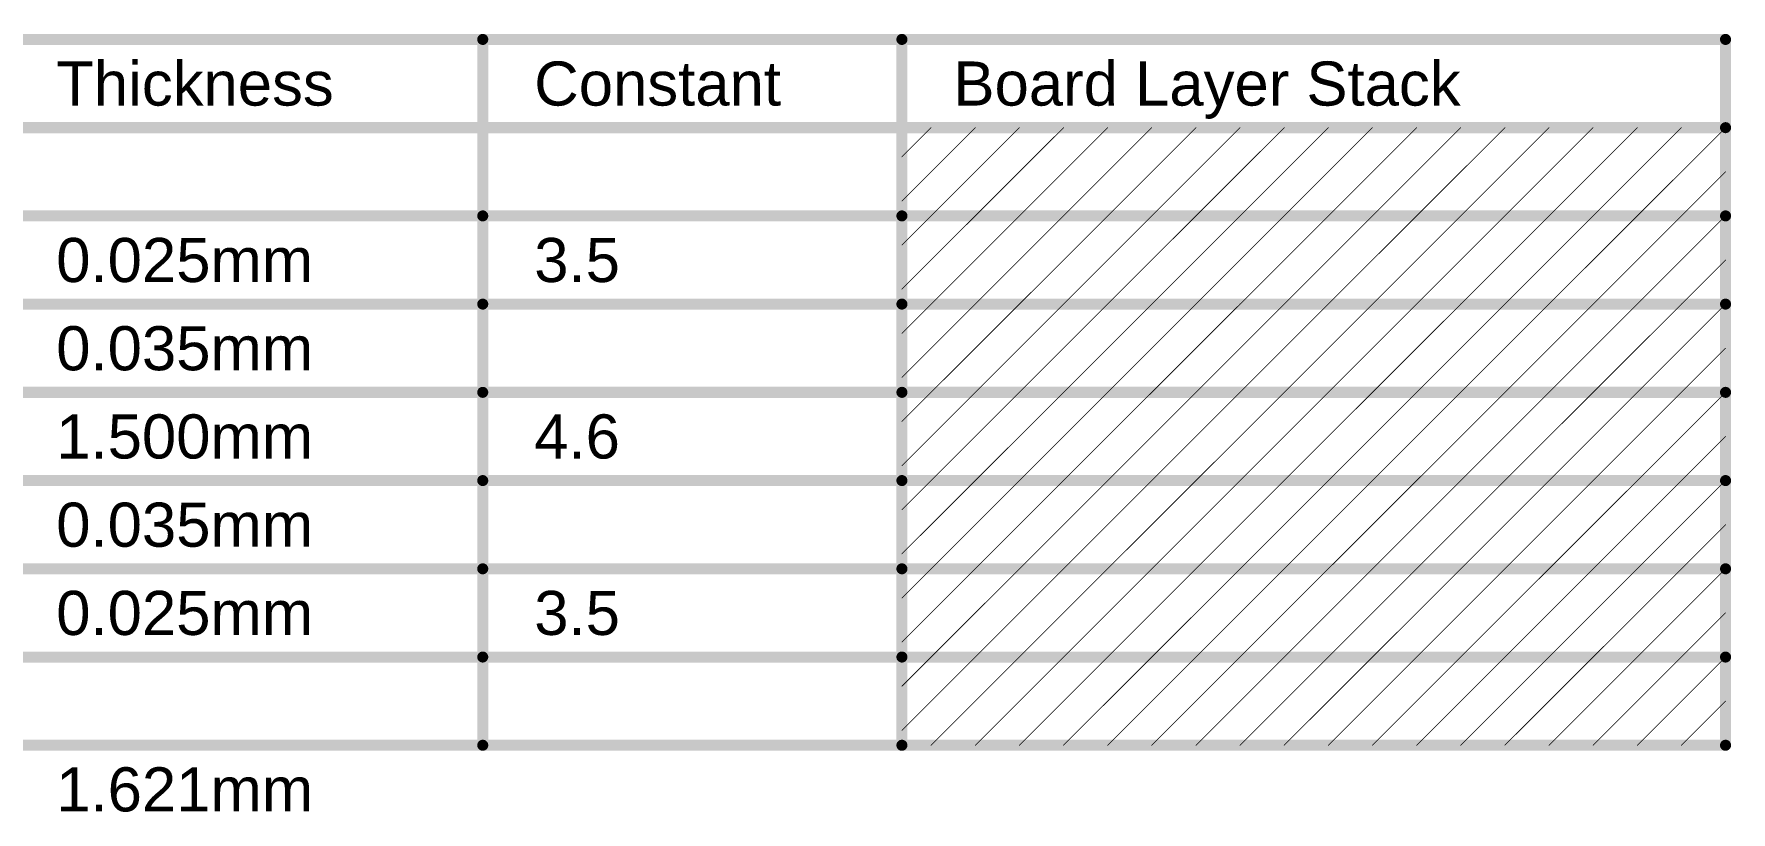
# Model space of a CAD drawing. Header units: inches. Extents: x -40 to 219, y 2 to 133.
# Drawn here: x 160.3 to 218.9, y 50.4 to 77.3 of the extents above; entities that cross this region are included whole.
import ezdxf

# ---------------------------------------------------------------- set-up
doc = ezdxf.new("R2010")
doc.units = ezdxf.units.IN
doc.layers.add('Fabrication', color=76, linetype='Continuous')
doc.styles.add('Arial', font='', dxfattribs={"height": 0.2})
doc.styles.get('Arial').set_extended_font_data('Arial')

msp = doc.modelspace()

# ---------------------------------------------------------------- linework, layer by layer
at = {"layer": 'Fabrication'}
for points in [[(103.418, 77.064, 0.381, 0.381, 0), (218.704, 77.064, 0.381, 0.381, 0)], [(175.789, 52.68, 0.381, 0.381, 0), (175.789, 77.064, 0.381, 0.381, 0)], [(190.264, 52.68, 0.381, 0.381, 0), (190.264, 77.064, 0.381, 0.381, 0)], [(218.704, 52.68, 0.381, 0.381, 0), (218.704, 77.064, 0.381, 0.381, 0)], [(103.418, 74.016, 0.381, 0.381, 0), (218.704, 74.016, 0.381, 0.381, 0)], [(190.264, 71.484, 0.0254, 0.0254, 0), (192.796, 74.016, 0.0254, 0.0254, 0)], [(190.264, 73.008, 0.0254, 0.0254, 0), (191.272, 74.016, 0.0254, 0.0254, 0)], [(191.272, 70.968, 0.0254, 0.0254, 0), (194.32, 74.016, 0.0254, 0.0254, 0)], [(192.796, 70.968, 0.0254, 0.0254, 0), (195.844, 74.016, 0.0254, 0.0254, 0)], [(194.32, 70.968, 0.0254, 0.0254, 0), (197.368, 74.016, 0.0254, 0.0254, 0)], [(195.844, 70.968, 0.0254, 0.0254, 0), (198.892, 74.016, 0.0254, 0.0254, 0)], [(197.368, 70.968, 0.0254, 0.0254, 0), (200.416, 74.016, 0.0254, 0.0254, 0)], [(198.892, 70.968, 0.0254, 0.0254, 0), (201.94, 74.016, 0.0254, 0.0254, 0)], [(200.416, 70.968, 0.0254, 0.0254, 0), (203.464, 74.016, 0.0254, 0.0254, 0)], [(201.94, 70.968, 0.0254, 0.0254, 0), (204.988, 74.016, 0.0254, 0.0254, 0)], [(203.464, 70.968, 0.0254, 0.0254, 0), (206.512, 74.016, 0.0254, 0.0254, 0)], [(204.988, 70.968, 0.0254, 0.0254, 0), (208.036, 74.016, 0.0254, 0.0254, 0)], [(206.512, 70.968, 0.0254, 0.0254, 0), (209.56, 74.016, 0.0254, 0.0254, 0)], [(208.036, 70.968, 0.0254, 0.0254, 0), (211.084, 74.016, 0.0254, 0.0254, 0)], [(209.56, 70.968, 0.0254, 0.0254, 0), (212.608, 74.016, 0.0254, 0.0254, 0)], [(211.084, 70.968, 0.0254, 0.0254, 0), (214.132, 74.016, 0.0254, 0.0254, 0)], [(212.608, 70.968, 0.0254, 0.0254, 0), (215.656, 74.016, 0.0254, 0.0254, 0)], [(214.132, 70.968, 0.0254, 0.0254, 0), (217.18, 74.016, 0.0254, 0.0254, 0)], [(215.656, 70.968, 0.0254, 0.0254, 0), (218.704, 74.016, 0.0254, 0.0254, 0)], [(217.18, 70.968, 0.0254, 0.0254, 0), (218.704, 72.492, 0.0254, 0.0254, 0)], [(159.283, 70.968, 0.381, 0.381, 0), (175.789, 70.968, 0.381, 0.381, 0)], [(175.789, 70.968, 0.381, 0.381, 0), (190.264, 70.968, 0.381, 0.381, 0)], [(190.264, 70.968, 0.381, 0.381, 0), (218.704, 70.968, 0.381, 0.381, 0)], [(190.264, 68.436, 0.0254, 0.0254, 0), (192.796, 70.968, 0.0254, 0.0254, 0)], [(190.264, 69.96, 0.0254, 0.0254, 0), (191.272, 70.968, 0.0254, 0.0254, 0)], [(191.272, 67.92, 0.0254, 0.0254, 0), (194.32, 70.968, 0.0254, 0.0254, 0)], [(192.796, 67.92, 0.0254, 0.0254, 0), (195.844, 70.968, 0.0254, 0.0254, 0)], [(194.32, 67.92, 0.0254, 0.0254, 0), (197.368, 70.968, 0.0254, 0.0254, 0)], [(195.844, 67.92, 0.0254, 0.0254, 0), (198.892, 70.968, 0.0254, 0.0254, 0)], [(197.368, 67.92, 0.0254, 0.0254, 0), (200.416, 70.968, 0.0254, 0.0254, 0)], [(198.892, 67.92, 0.0254, 0.0254, 0), (201.94, 70.968, 0.0254, 0.0254, 0)], [(200.416, 67.92, 0.0254, 0.0254, 0), (203.464, 70.968, 0.0254, 0.0254, 0)], [(201.94, 67.92, 0.0254, 0.0254, 0), (204.988, 70.968, 0.0254, 0.0254, 0)], [(203.464, 67.92, 0.0254, 0.0254, 0), (206.512, 70.968, 0.0254, 0.0254, 0)], [(204.988, 67.92, 0.0254, 0.0254, 0), (208.036, 70.968, 0.0254, 0.0254, 0)], [(206.512, 67.92, 0.0254, 0.0254, 0), (209.56, 70.968, 0.0254, 0.0254, 0)], [(208.036, 67.92, 0.0254, 0.0254, 0), (211.084, 70.968, 0.0254, 0.0254, 0)], [(209.56, 67.92, 0.0254, 0.0254, 0), (212.608, 70.968, 0.0254, 0.0254, 0)], [(211.084, 67.92, 0.0254, 0.0254, 0), (214.132, 70.968, 0.0254, 0.0254, 0)], [(212.608, 67.92, 0.0254, 0.0254, 0), (215.656, 70.968, 0.0254, 0.0254, 0)], [(214.132, 67.92, 0.0254, 0.0254, 0), (217.18, 70.968, 0.0254, 0.0254, 0)], [(215.656, 67.92, 0.0254, 0.0254, 0), (218.704, 70.968, 0.0254, 0.0254, 0)], [(217.18, 67.92, 0.0254, 0.0254, 0), (218.704, 69.444, 0.0254, 0.0254, 0)], [(159.283, 67.92, 0.381, 0.381, 0), (175.789, 67.92, 0.381, 0.381, 0)], [(175.789, 67.92, 0.381, 0.381, 0), (190.264, 67.92, 0.381, 0.381, 0)], [(190.264, 67.92, 0.381, 0.381, 0), (218.704, 67.92, 0.381, 0.381, 0)], [(190.264, 65.388, 0.0254, 0.0254, 0), (192.796, 67.92, 0.0254, 0.0254, 0)], [(190.264, 66.912, 0.0254, 0.0254, 0), (191.272, 67.92, 0.0254, 0.0254, 0)], [(191.272, 64.872, 0.0254, 0.0254, 0), (194.32, 67.92, 0.0254, 0.0254, 0)], [(192.796, 64.872, 0.0254, 0.0254, 0), (195.844, 67.92, 0.0254, 0.0254, 0)], [(194.32, 64.872, 0.0254, 0.0254, 0), (197.368, 67.92, 0.0254, 0.0254, 0)], [(195.844, 64.872, 0.0254, 0.0254, 0), (198.892, 67.92, 0.0254, 0.0254, 0)], [(197.368, 64.872, 0.0254, 0.0254, 0), (200.416, 67.92, 0.0254, 0.0254, 0)], [(198.892, 64.872, 0.0254, 0.0254, 0), (201.94, 67.92, 0.0254, 0.0254, 0)], [(200.416, 64.872, 0.0254, 0.0254, 0), (203.464, 67.92, 0.0254, 0.0254, 0)], [(201.94, 64.872, 0.0254, 0.0254, 0), (204.988, 67.92, 0.0254, 0.0254, 0)], [(203.464, 64.872, 0.0254, 0.0254, 0), (206.512, 67.92, 0.0254, 0.0254, 0)], [(204.988, 64.872, 0.0254, 0.0254, 0), (208.036, 67.92, 0.0254, 0.0254, 0)], [(206.512, 64.872, 0.0254, 0.0254, 0), (209.56, 67.92, 0.0254, 0.0254, 0)], [(208.036, 64.872, 0.0254, 0.0254, 0), (211.084, 67.92, 0.0254, 0.0254, 0)], [(209.56, 64.872, 0.0254, 0.0254, 0), (212.608, 67.92, 0.0254, 0.0254, 0)], [(211.084, 64.872, 0.0254, 0.0254, 0), (214.132, 67.92, 0.0254, 0.0254, 0)], [(212.608, 64.872, 0.0254, 0.0254, 0), (215.656, 67.92, 0.0254, 0.0254, 0)], [(214.132, 64.872, 0.0254, 0.0254, 0), (217.18, 67.92, 0.0254, 0.0254, 0)], [(215.656, 64.872, 0.0254, 0.0254, 0), (218.704, 67.92, 0.0254, 0.0254, 0)], [(217.18, 64.872, 0.0254, 0.0254, 0), (218.704, 66.396, 0.0254, 0.0254, 0)], [(159.283, 64.872, 0.381, 0.381, 0), (175.789, 64.872, 0.381, 0.381, 0)], [(175.789, 64.872, 0.381, 0.381, 0), (190.264, 64.872, 0.381, 0.381, 0)], [(190.264, 64.872, 0.381, 0.381, 0), (218.704, 64.872, 0.381, 0.381, 0)], [(190.264, 62.34, 0.0254, 0.0254, 0), (192.796, 64.872, 0.0254, 0.0254, 0)], [(190.264, 63.864, 0.0254, 0.0254, 0), (191.272, 64.872, 0.0254, 0.0254, 0)], [(191.272, 61.824, 0.0254, 0.0254, 0), (194.32, 64.872, 0.0254, 0.0254, 0)], [(192.796, 61.824, 0.0254, 0.0254, 0), (195.844, 64.872, 0.0254, 0.0254, 0)], [(194.32, 61.824, 0.0254, 0.0254, 0), (197.368, 64.872, 0.0254, 0.0254, 0)], [(195.844, 61.824, 0.0254, 0.0254, 0), (198.892, 64.872, 0.0254, 0.0254, 0)], [(197.368, 61.824, 0.0254, 0.0254, 0), (200.416, 64.872, 0.0254, 0.0254, 0)], [(198.892, 61.824, 0.0254, 0.0254, 0), (201.94, 64.872, 0.0254, 0.0254, 0)], [(200.416, 61.824, 0.0254, 0.0254, 0), (203.464, 64.872, 0.0254, 0.0254, 0)], [(201.94, 61.824, 0.0254, 0.0254, 0), (204.988, 64.872, 0.0254, 0.0254, 0)], [(203.464, 61.824, 0.0254, 0.0254, 0), (206.512, 64.872, 0.0254, 0.0254, 0)], [(204.988, 61.824, 0.0254, 0.0254, 0), (208.036, 64.872, 0.0254, 0.0254, 0)], [(206.512, 61.824, 0.0254, 0.0254, 0), (209.56, 64.872, 0.0254, 0.0254, 0)], [(208.036, 61.824, 0.0254, 0.0254, 0), (211.084, 64.872, 0.0254, 0.0254, 0)], [(209.56, 61.824, 0.0254, 0.0254, 0), (212.608, 64.872, 0.0254, 0.0254, 0)], [(211.084, 61.824, 0.0254, 0.0254, 0), (214.132, 64.872, 0.0254, 0.0254, 0)], [(212.608, 61.824, 0.0254, 0.0254, 0), (215.656, 64.872, 0.0254, 0.0254, 0)], [(214.132, 61.824, 0.0254, 0.0254, 0), (217.18, 64.872, 0.0254, 0.0254, 0)], [(215.656, 61.824, 0.0254, 0.0254, 0), (218.704, 64.872, 0.0254, 0.0254, 0)], [(217.18, 61.824, 0.0254, 0.0254, 0), (218.704, 63.348, 0.0254, 0.0254, 0)], [(159.283, 61.824, 0.381, 0.381, 0), (175.789, 61.824, 0.381, 0.381, 0)], [(175.789, 61.824, 0.381, 0.381, 0), (190.264, 61.824, 0.381, 0.381, 0)], [(190.264, 61.824, 0.381, 0.381, 0), (218.704, 61.824, 0.381, 0.381, 0)], [(190.264, 59.292, 0.0254, 0.0254, 0), (192.796, 61.824, 0.0254, 0.0254, 0)], [(190.264, 60.816, 0.0254, 0.0254, 0), (191.272, 61.824, 0.0254, 0.0254, 0)], [(191.272, 58.776, 0.0254, 0.0254, 0), (194.32, 61.824, 0.0254, 0.0254, 0)], [(192.796, 58.776, 0.0254, 0.0254, 0), (195.844, 61.824, 0.0254, 0.0254, 0)], [(194.32, 58.776, 0.0254, 0.0254, 0), (197.368, 61.824, 0.0254, 0.0254, 0)], [(195.844, 58.776, 0.0254, 0.0254, 0), (198.892, 61.824, 0.0254, 0.0254, 0)], [(197.368, 58.776, 0.0254, 0.0254, 0), (200.416, 61.824, 0.0254, 0.0254, 0)], [(198.892, 58.776, 0.0254, 0.0254, 0), (201.94, 61.824, 0.0254, 0.0254, 0)], [(200.416, 58.776, 0.0254, 0.0254, 0), (203.464, 61.824, 0.0254, 0.0254, 0)], [(201.94, 58.776, 0.0254, 0.0254, 0), (204.988, 61.824, 0.0254, 0.0254, 0)], [(203.464, 58.776, 0.0254, 0.0254, 0), (206.512, 61.824, 0.0254, 0.0254, 0)], [(204.988, 58.776, 0.0254, 0.0254, 0), (208.036, 61.824, 0.0254, 0.0254, 0)], [(206.512, 58.776, 0.0254, 0.0254, 0), (209.56, 61.824, 0.0254, 0.0254, 0)], [(208.036, 58.776, 0.0254, 0.0254, 0), (211.084, 61.824, 0.0254, 0.0254, 0)], [(209.56, 58.776, 0.0254, 0.0254, 0), (212.608, 61.824, 0.0254, 0.0254, 0)], [(211.084, 58.776, 0.0254, 0.0254, 0), (214.132, 61.824, 0.0254, 0.0254, 0)], [(212.608, 58.776, 0.0254, 0.0254, 0), (215.656, 61.824, 0.0254, 0.0254, 0)], [(214.132, 58.776, 0.0254, 0.0254, 0), (217.18, 61.824, 0.0254, 0.0254, 0)], [(215.656, 58.776, 0.0254, 0.0254, 0), (218.704, 61.824, 0.0254, 0.0254, 0)], [(217.18, 58.776, 0.0254, 0.0254, 0), (218.704, 60.3, 0.0254, 0.0254, 0)], [(159.283, 58.776, 0.381, 0.381, 0), (175.789, 58.776, 0.381, 0.381, 0)], [(175.789, 58.776, 0.381, 0.381, 0), (190.264, 58.776, 0.381, 0.381, 0)], [(190.264, 58.776, 0.381, 0.381, 0), (218.704, 58.776, 0.381, 0.381, 0)], [(190.264, 56.244, 0.0254, 0.0254, 0), (192.796, 58.776, 0.0254, 0.0254, 0)], [(190.264, 57.768, 0.0254, 0.0254, 0), (191.272, 58.776, 0.0254, 0.0254, 0)], [(191.272, 55.728, 0.0254, 0.0254, 0), (194.32, 58.776, 0.0254, 0.0254, 0)], [(192.796, 55.728, 0.0254, 0.0254, 0), (195.844, 58.776, 0.0254, 0.0254, 0)], [(194.32, 55.728, 0.0254, 0.0254, 0), (197.368, 58.776, 0.0254, 0.0254, 0)], [(195.844, 55.728, 0.0254, 0.0254, 0), (198.892, 58.776, 0.0254, 0.0254, 0)], [(197.368, 55.728, 0.0254, 0.0254, 0), (200.416, 58.776, 0.0254, 0.0254, 0)], [(198.892, 55.728, 0.0254, 0.0254, 0), (201.94, 58.776, 0.0254, 0.0254, 0)], [(200.416, 55.728, 0.0254, 0.0254, 0), (203.464, 58.776, 0.0254, 0.0254, 0)], [(201.94, 55.728, 0.0254, 0.0254, 0), (204.988, 58.776, 0.0254, 0.0254, 0)], [(203.464, 55.728, 0.0254, 0.0254, 0), (206.512, 58.776, 0.0254, 0.0254, 0)], [(204.988, 55.728, 0.0254, 0.0254, 0), (208.036, 58.776, 0.0254, 0.0254, 0)], [(206.512, 55.728, 0.0254, 0.0254, 0), (209.56, 58.776, 0.0254, 0.0254, 0)], [(208.036, 55.728, 0.0254, 0.0254, 0), (211.084, 58.776, 0.0254, 0.0254, 0)], [(209.56, 55.728, 0.0254, 0.0254, 0), (212.608, 58.776, 0.0254, 0.0254, 0)], [(211.084, 55.728, 0.0254, 0.0254, 0), (214.132, 58.776, 0.0254, 0.0254, 0)], [(212.608, 55.728, 0.0254, 0.0254, 0), (215.656, 58.776, 0.0254, 0.0254, 0)], [(214.132, 55.728, 0.0254, 0.0254, 0), (217.18, 58.776, 0.0254, 0.0254, 0)], [(215.656, 55.728, 0.0254, 0.0254, 0), (218.704, 58.776, 0.0254, 0.0254, 0)], [(217.18, 55.728, 0.0254, 0.0254, 0), (218.704, 57.252, 0.0254, 0.0254, 0)], [(159.283, 55.728, 0.381, 0.381, 0), (175.789, 55.728, 0.381, 0.381, 0)], [(175.789, 55.728, 0.381, 0.381, 0), (190.264, 55.728, 0.381, 0.381, 0)], [(190.264, 55.728, 0.381, 0.381, 0), (218.704, 55.728, 0.381, 0.381, 0)], [(190.264, 53.196, 0.0254, 0.0254, 0), (192.796, 55.728, 0.0254, 0.0254, 0)], [(190.264, 54.72, 0.0254, 0.0254, 0), (191.272, 55.728, 0.0254, 0.0254, 0)], [(191.272, 52.68, 0.0254, 0.0254, 0), (194.32, 55.728, 0.0254, 0.0254, 0)], [(192.796, 52.68, 0.0254, 0.0254, 0), (195.844, 55.728, 0.0254, 0.0254, 0)], [(194.32, 52.68, 0.0254, 0.0254, 0), (197.368, 55.728, 0.0254, 0.0254, 0)], [(195.844, 52.68, 0.0254, 0.0254, 0), (198.892, 55.728, 0.0254, 0.0254, 0)], [(197.368, 52.68, 0.0254, 0.0254, 0), (200.416, 55.728, 0.0254, 0.0254, 0)], [(198.892, 52.68, 0.0254, 0.0254, 0), (201.94, 55.728, 0.0254, 0.0254, 0)], [(200.416, 52.68, 0.0254, 0.0254, 0), (203.464, 55.728, 0.0254, 0.0254, 0)], [(201.94, 52.68, 0.0254, 0.0254, 0), (204.988, 55.728, 0.0254, 0.0254, 0)], [(203.464, 52.68, 0.0254, 0.0254, 0), (206.512, 55.728, 0.0254, 0.0254, 0)], [(204.988, 52.68, 0.0254, 0.0254, 0), (208.036, 55.728, 0.0254, 0.0254, 0)], [(206.512, 52.68, 0.0254, 0.0254, 0), (209.56, 55.728, 0.0254, 0.0254, 0)], [(208.036, 52.68, 0.0254, 0.0254, 0), (211.084, 55.728, 0.0254, 0.0254, 0)], [(209.56, 52.68, 0.0254, 0.0254, 0), (212.608, 55.728, 0.0254, 0.0254, 0)], [(211.084, 52.68, 0.0254, 0.0254, 0), (214.132, 55.728, 0.0254, 0.0254, 0)], [(212.608, 52.68, 0.0254, 0.0254, 0), (215.656, 55.728, 0.0254, 0.0254, 0)], [(214.132, 52.68, 0.0254, 0.0254, 0), (217.18, 55.728, 0.0254, 0.0254, 0)], [(215.656, 52.68, 0.0254, 0.0254, 0), (218.704, 55.728, 0.0254, 0.0254, 0)], [(217.18, 52.68, 0.0254, 0.0254, 0), (218.704, 54.204, 0.0254, 0.0254, 0)], [(159.283, 52.68, 0.381, 0.381, 0), (175.789, 52.68, 0.381, 0.381, 0)], [(175.789, 52.68, 0.381, 0.381, 0), (190.264, 52.68, 0.381, 0.381, 0)], [(190.264, 52.68, 0.381, 0.381, 0), (218.704, 52.68, 0.381, 0.381, 0)]]:
    msp.add_lwpolyline(points, format="xyseb", dxfattribs=at)
for points in [[(175.694, 77.064, 0.191, 0.191, 1), (175.884, 77.064, 0.191, 0.191, 1)], [(190.168, 77.064, 0.191, 0.191, 1), (190.359, 77.064, 0.191, 0.191, 1)], [(218.608, 77.064, 0.191, 0.191, 1), (218.799, 77.064, 0.191, 0.191, 1)], [(218.608, 77.064, 0.191, 0.191, 1), (218.799, 77.064, 0.191, 0.191, 1)], [(191.265, 74.016, 0.0127, 0.0127, 1), (191.278, 74.016, 0.0127, 0.0127, 1)], [(192.789, 74.016, 0.0127, 0.0127, 1), (192.802, 74.016, 0.0127, 0.0127, 1)], [(194.313, 74.016, 0.0127, 0.0127, 1), (194.326, 74.016, 0.0127, 0.0127, 1)], [(195.837, 74.016, 0.0127, 0.0127, 1), (195.85, 74.016, 0.0127, 0.0127, 1)], [(197.361, 74.016, 0.0127, 0.0127, 1), (197.374, 74.016, 0.0127, 0.0127, 1)], [(198.885, 74.016, 0.0127, 0.0127, 1), (198.898, 74.016, 0.0127, 0.0127, 1)], [(200.409, 74.016, 0.0127, 0.0127, 1), (200.422, 74.016, 0.0127, 0.0127, 1)], [(201.933, 74.016, 0.0127, 0.0127, 1), (201.946, 74.016, 0.0127, 0.0127, 1)], [(203.457, 74.016, 0.0127, 0.0127, 1), (203.47, 74.016, 0.0127, 0.0127, 1)], [(204.981, 74.016, 0.0127, 0.0127, 1), (204.994, 74.016, 0.0127, 0.0127, 1)], [(206.505, 74.016, 0.0127, 0.0127, 1), (206.518, 74.016, 0.0127, 0.0127, 1)], [(208.029, 74.016, 0.0127, 0.0127, 1), (208.042, 74.016, 0.0127, 0.0127, 1)], [(209.553, 74.016, 0.0127, 0.0127, 1), (209.566, 74.016, 0.0127, 0.0127, 1)], [(211.077, 74.016, 0.0127, 0.0127, 1), (211.09, 74.016, 0.0127, 0.0127, 1)], [(212.601, 74.016, 0.0127, 0.0127, 1), (212.614, 74.016, 0.0127, 0.0127, 1)], [(214.125, 74.016, 0.0127, 0.0127, 1), (214.138, 74.016, 0.0127, 0.0127, 1)], [(215.649, 74.016, 0.0127, 0.0127, 1), (215.662, 74.016, 0.0127, 0.0127, 1)], [(217.173, 74.016, 0.0127, 0.0127, 1), (217.186, 74.016, 0.0127, 0.0127, 1)], [(218.608, 74.016, 0.191, 0.191, 1), (218.799, 74.016, 0.191, 0.191, 1)], [(218.697, 74.016, 0.0127, 0.0127, 1), (218.71, 74.016, 0.0127, 0.0127, 1)], [(190.257, 73.008, 0.0127, 0.0127, 1), (190.27, 73.008, 0.0127, 0.0127, 1)], [(218.697, 72.492, 0.0127, 0.0127, 1), (218.71, 72.492, 0.0127, 0.0127, 1)], [(190.257, 71.484, 0.0127, 0.0127, 1), (190.27, 71.484, 0.0127, 0.0127, 1)], [(175.694, 70.968, 0.191, 0.191, 1), (175.884, 70.968, 0.191, 0.191, 1)], [(175.694, 70.968, 0.191, 0.191, 1), (175.884, 70.968, 0.191, 0.191, 1)], [(190.168, 70.968, 0.191, 0.191, 1), (190.359, 70.968, 0.191, 0.191, 1)], [(190.168, 70.968, 0.191, 0.191, 1), (190.359, 70.968, 0.191, 0.191, 1)], [(191.265, 70.968, 0.0127, 0.0127, 1), (191.278, 70.968, 0.0127, 0.0127, 1)], [(191.265, 70.968, 0.0127, 0.0127, 1), (191.278, 70.968, 0.0127, 0.0127, 1)], [(192.789, 70.968, 0.0127, 0.0127, 1), (192.802, 70.968, 0.0127, 0.0127, 1)], [(192.789, 70.968, 0.0127, 0.0127, 1), (192.802, 70.968, 0.0127, 0.0127, 1)], [(194.313, 70.968, 0.0127, 0.0127, 1), (194.326, 70.968, 0.0127, 0.0127, 1)], [(194.313, 70.968, 0.0127, 0.0127, 1), (194.326, 70.968, 0.0127, 0.0127, 1)], [(195.837, 70.968, 0.0127, 0.0127, 1), (195.85, 70.968, 0.0127, 0.0127, 1)], [(195.837, 70.968, 0.0127, 0.0127, 1), (195.85, 70.968, 0.0127, 0.0127, 1)], [(197.361, 70.968, 0.0127, 0.0127, 1), (197.374, 70.968, 0.0127, 0.0127, 1)], [(197.361, 70.968, 0.0127, 0.0127, 1), (197.374, 70.968, 0.0127, 0.0127, 1)], [(198.885, 70.968, 0.0127, 0.0127, 1), (198.898, 70.968, 0.0127, 0.0127, 1)], [(198.885, 70.968, 0.0127, 0.0127, 1), (198.898, 70.968, 0.0127, 0.0127, 1)], [(200.409, 70.968, 0.0127, 0.0127, 1), (200.422, 70.968, 0.0127, 0.0127, 1)], [(200.409, 70.968, 0.0127, 0.0127, 1), (200.422, 70.968, 0.0127, 0.0127, 1)], [(201.933, 70.968, 0.0127, 0.0127, 1), (201.946, 70.968, 0.0127, 0.0127, 1)], [(201.933, 70.968, 0.0127, 0.0127, 1), (201.946, 70.968, 0.0127, 0.0127, 1)], [(203.457, 70.968, 0.0127, 0.0127, 1), (203.47, 70.968, 0.0127, 0.0127, 1)], [(203.457, 70.968, 0.0127, 0.0127, 1), (203.47, 70.968, 0.0127, 0.0127, 1)], [(204.981, 70.968, 0.0127, 0.0127, 1), (204.994, 70.968, 0.0127, 0.0127, 1)], [(204.981, 70.968, 0.0127, 0.0127, 1), (204.994, 70.968, 0.0127, 0.0127, 1)], [(206.505, 70.968, 0.0127, 0.0127, 1), (206.518, 70.968, 0.0127, 0.0127, 1)], [(206.505, 70.968, 0.0127, 0.0127, 1), (206.518, 70.968, 0.0127, 0.0127, 1)], [(208.029, 70.968, 0.0127, 0.0127, 1), (208.042, 70.968, 0.0127, 0.0127, 1)], [(208.029, 70.968, 0.0127, 0.0127, 1), (208.042, 70.968, 0.0127, 0.0127, 1)], [(209.553, 70.968, 0.0127, 0.0127, 1), (209.566, 70.968, 0.0127, 0.0127, 1)], [(209.553, 70.968, 0.0127, 0.0127, 1), (209.566, 70.968, 0.0127, 0.0127, 1)], [(211.077, 70.968, 0.0127, 0.0127, 1), (211.09, 70.968, 0.0127, 0.0127, 1)], [(211.077, 70.968, 0.0127, 0.0127, 1), (211.09, 70.968, 0.0127, 0.0127, 1)], [(212.601, 70.968, 0.0127, 0.0127, 1), (212.614, 70.968, 0.0127, 0.0127, 1)], [(212.601, 70.968, 0.0127, 0.0127, 1), (212.614, 70.968, 0.0127, 0.0127, 1)], [(214.125, 70.968, 0.0127, 0.0127, 1), (214.138, 70.968, 0.0127, 0.0127, 1)], [(214.125, 70.968, 0.0127, 0.0127, 1), (214.138, 70.968, 0.0127, 0.0127, 1)], [(215.649, 70.968, 0.0127, 0.0127, 1), (215.662, 70.968, 0.0127, 0.0127, 1)], [(215.649, 70.968, 0.0127, 0.0127, 1), (215.662, 70.968, 0.0127, 0.0127, 1)], [(217.173, 70.968, 0.0127, 0.0127, 1), (217.186, 70.968, 0.0127, 0.0127, 1)], [(217.173, 70.968, 0.0127, 0.0127, 1), (217.186, 70.968, 0.0127, 0.0127, 1)], [(218.608, 70.968, 0.191, 0.191, 1), (218.799, 70.968, 0.191, 0.191, 1)], [(218.697, 70.968, 0.0127, 0.0127, 1), (218.71, 70.968, 0.0127, 0.0127, 1)], [(190.257, 69.96, 0.0127, 0.0127, 1), (190.27, 69.96, 0.0127, 0.0127, 1)], [(218.697, 69.444, 0.0127, 0.0127, 1), (218.71, 69.444, 0.0127, 0.0127, 1)], [(175.694, 67.92, 0.191, 0.191, 1), (175.884, 67.92, 0.191, 0.191, 1)], [(175.694, 67.92, 0.191, 0.191, 1), (175.884, 67.92, 0.191, 0.191, 1)], [(190.168, 67.92, 0.191, 0.191, 1), (190.359, 67.92, 0.191, 0.191, 1)], [(190.168, 67.92, 0.191, 0.191, 1), (190.359, 67.92, 0.191, 0.191, 1)], [(190.257, 68.436, 0.0127, 0.0127, 1), (190.27, 68.436, 0.0127, 0.0127, 1)], [(218.608, 67.92, 0.191, 0.191, 1), (218.799, 67.92, 0.191, 0.191, 1)], [(191.265, 67.92, 0.0127, 0.0127, 1), (191.278, 67.92, 0.0127, 0.0127, 1)], [(191.265, 67.92, 0.0127, 0.0127, 1), (191.278, 67.92, 0.0127, 0.0127, 1)], [(192.789, 67.92, 0.0127, 0.0127, 1), (192.802, 67.92, 0.0127, 0.0127, 1)], [(192.789, 67.92, 0.0127, 0.0127, 1), (192.802, 67.92, 0.0127, 0.0127, 1)], [(194.313, 67.92, 0.0127, 0.0127, 1), (194.326, 67.92, 0.0127, 0.0127, 1)], [(194.313, 67.92, 0.0127, 0.0127, 1), (194.326, 67.92, 0.0127, 0.0127, 1)], [(195.837, 67.92, 0.0127, 0.0127, 1), (195.85, 67.92, 0.0127, 0.0127, 1)], [(195.837, 67.92, 0.0127, 0.0127, 1), (195.85, 67.92, 0.0127, 0.0127, 1)], [(197.361, 67.92, 0.0127, 0.0127, 1), (197.374, 67.92, 0.0127, 0.0127, 1)], [(197.361, 67.92, 0.0127, 0.0127, 1), (197.374, 67.92, 0.0127, 0.0127, 1)], [(198.885, 67.92, 0.0127, 0.0127, 1), (198.898, 67.92, 0.0127, 0.0127, 1)], [(198.885, 67.92, 0.0127, 0.0127, 1), (198.898, 67.92, 0.0127, 0.0127, 1)], [(200.409, 67.92, 0.0127, 0.0127, 1), (200.422, 67.92, 0.0127, 0.0127, 1)], [(200.409, 67.92, 0.0127, 0.0127, 1), (200.422, 67.92, 0.0127, 0.0127, 1)], [(201.933, 67.92, 0.0127, 0.0127, 1), (201.946, 67.92, 0.0127, 0.0127, 1)], [(201.933, 67.92, 0.0127, 0.0127, 1), (201.946, 67.92, 0.0127, 0.0127, 1)], [(203.457, 67.92, 0.0127, 0.0127, 1), (203.47, 67.92, 0.0127, 0.0127, 1)], [(203.457, 67.92, 0.0127, 0.0127, 1), (203.47, 67.92, 0.0127, 0.0127, 1)], [(204.981, 67.92, 0.0127, 0.0127, 1), (204.994, 67.92, 0.0127, 0.0127, 1)], [(204.981, 67.92, 0.0127, 0.0127, 1), (204.994, 67.92, 0.0127, 0.0127, 1)], [(206.505, 67.92, 0.0127, 0.0127, 1), (206.518, 67.92, 0.0127, 0.0127, 1)], [(206.505, 67.92, 0.0127, 0.0127, 1), (206.518, 67.92, 0.0127, 0.0127, 1)], [(208.029, 67.92, 0.0127, 0.0127, 1), (208.042, 67.92, 0.0127, 0.0127, 1)], [(208.029, 67.92, 0.0127, 0.0127, 1), (208.042, 67.92, 0.0127, 0.0127, 1)], [(209.553, 67.92, 0.0127, 0.0127, 1), (209.566, 67.92, 0.0127, 0.0127, 1)], [(209.553, 67.92, 0.0127, 0.0127, 1), (209.566, 67.92, 0.0127, 0.0127, 1)], [(211.077, 67.92, 0.0127, 0.0127, 1), (211.09, 67.92, 0.0127, 0.0127, 1)], [(211.077, 67.92, 0.0127, 0.0127, 1), (211.09, 67.92, 0.0127, 0.0127, 1)], [(212.601, 67.92, 0.0127, 0.0127, 1), (212.614, 67.92, 0.0127, 0.0127, 1)], [(212.601, 67.92, 0.0127, 0.0127, 1), (212.614, 67.92, 0.0127, 0.0127, 1)], [(214.125, 67.92, 0.0127, 0.0127, 1), (214.138, 67.92, 0.0127, 0.0127, 1)], [(214.125, 67.92, 0.0127, 0.0127, 1), (214.138, 67.92, 0.0127, 0.0127, 1)], [(215.649, 67.92, 0.0127, 0.0127, 1), (215.662, 67.92, 0.0127, 0.0127, 1)], [(215.649, 67.92, 0.0127, 0.0127, 1), (215.662, 67.92, 0.0127, 0.0127, 1)], [(217.173, 67.92, 0.0127, 0.0127, 1), (217.186, 67.92, 0.0127, 0.0127, 1)], [(217.173, 67.92, 0.0127, 0.0127, 1), (217.186, 67.92, 0.0127, 0.0127, 1)], [(218.697, 67.92, 0.0127, 0.0127, 1), (218.71, 67.92, 0.0127, 0.0127, 1)], [(190.257, 66.912, 0.0127, 0.0127, 1), (190.27, 66.912, 0.0127, 0.0127, 1)], [(218.697, 66.396, 0.0127, 0.0127, 1), (218.71, 66.396, 0.0127, 0.0127, 1)], [(175.694, 64.872, 0.191, 0.191, 1), (175.884, 64.872, 0.191, 0.191, 1)], [(175.694, 64.872, 0.191, 0.191, 1), (175.884, 64.872, 0.191, 0.191, 1)], [(190.168, 64.872, 0.191, 0.191, 1), (190.359, 64.872, 0.191, 0.191, 1)], [(190.168, 64.872, 0.191, 0.191, 1), (190.359, 64.872, 0.191, 0.191, 1)], [(190.257, 65.388, 0.0127, 0.0127, 1), (190.27, 65.388, 0.0127, 0.0127, 1)], [(218.608, 64.872, 0.191, 0.191, 1), (218.799, 64.872, 0.191, 0.191, 1)], [(191.265, 64.872, 0.0127, 0.0127, 1), (191.278, 64.872, 0.0127, 0.0127, 1)], [(191.265, 64.872, 0.0127, 0.0127, 1), (191.278, 64.872, 0.0127, 0.0127, 1)], [(192.789, 64.872, 0.0127, 0.0127, 1), (192.802, 64.872, 0.0127, 0.0127, 1)], [(192.789, 64.872, 0.0127, 0.0127, 1), (192.802, 64.872, 0.0127, 0.0127, 1)], [(194.313, 64.872, 0.0127, 0.0127, 1), (194.326, 64.872, 0.0127, 0.0127, 1)], [(194.313, 64.872, 0.0127, 0.0127, 1), (194.326, 64.872, 0.0127, 0.0127, 1)], [(195.837, 64.872, 0.0127, 0.0127, 1), (195.85, 64.872, 0.0127, 0.0127, 1)], [(195.837, 64.872, 0.0127, 0.0127, 1), (195.85, 64.872, 0.0127, 0.0127, 1)], [(197.361, 64.872, 0.0127, 0.0127, 1), (197.374, 64.872, 0.0127, 0.0127, 1)], [(197.361, 64.872, 0.0127, 0.0127, 1), (197.374, 64.872, 0.0127, 0.0127, 1)], [(198.885, 64.872, 0.0127, 0.0127, 1), (198.898, 64.872, 0.0127, 0.0127, 1)], [(198.885, 64.872, 0.0127, 0.0127, 1), (198.898, 64.872, 0.0127, 0.0127, 1)], [(200.409, 64.872, 0.0127, 0.0127, 1), (200.422, 64.872, 0.0127, 0.0127, 1)], [(200.409, 64.872, 0.0127, 0.0127, 1), (200.422, 64.872, 0.0127, 0.0127, 1)], [(201.933, 64.872, 0.0127, 0.0127, 1), (201.946, 64.872, 0.0127, 0.0127, 1)], [(201.933, 64.872, 0.0127, 0.0127, 1), (201.946, 64.872, 0.0127, 0.0127, 1)], [(203.457, 64.872, 0.0127, 0.0127, 1), (203.47, 64.872, 0.0127, 0.0127, 1)], [(203.457, 64.872, 0.0127, 0.0127, 1), (203.47, 64.872, 0.0127, 0.0127, 1)], [(204.981, 64.872, 0.0127, 0.0127, 1), (204.994, 64.872, 0.0127, 0.0127, 1)], [(204.981, 64.872, 0.0127, 0.0127, 1), (204.994, 64.872, 0.0127, 0.0127, 1)], [(206.505, 64.872, 0.0127, 0.0127, 1), (206.518, 64.872, 0.0127, 0.0127, 1)], [(206.505, 64.872, 0.0127, 0.0127, 1), (206.518, 64.872, 0.0127, 0.0127, 1)], [(208.029, 64.872, 0.0127, 0.0127, 1), (208.042, 64.872, 0.0127, 0.0127, 1)], [(208.029, 64.872, 0.0127, 0.0127, 1), (208.042, 64.872, 0.0127, 0.0127, 1)], [(209.553, 64.872, 0.0127, 0.0127, 1), (209.566, 64.872, 0.0127, 0.0127, 1)], [(209.553, 64.872, 0.0127, 0.0127, 1), (209.566, 64.872, 0.0127, 0.0127, 1)], [(211.077, 64.872, 0.0127, 0.0127, 1), (211.09, 64.872, 0.0127, 0.0127, 1)], [(211.077, 64.872, 0.0127, 0.0127, 1), (211.09, 64.872, 0.0127, 0.0127, 1)], [(212.601, 64.872, 0.0127, 0.0127, 1), (212.614, 64.872, 0.0127, 0.0127, 1)], [(212.601, 64.872, 0.0127, 0.0127, 1), (212.614, 64.872, 0.0127, 0.0127, 1)], [(214.125, 64.872, 0.0127, 0.0127, 1), (214.138, 64.872, 0.0127, 0.0127, 1)], [(214.125, 64.872, 0.0127, 0.0127, 1), (214.138, 64.872, 0.0127, 0.0127, 1)], [(215.649, 64.872, 0.0127, 0.0127, 1), (215.662, 64.872, 0.0127, 0.0127, 1)], [(215.649, 64.872, 0.0127, 0.0127, 1), (215.662, 64.872, 0.0127, 0.0127, 1)], [(217.173, 64.872, 0.0127, 0.0127, 1), (217.186, 64.872, 0.0127, 0.0127, 1)], [(217.173, 64.872, 0.0127, 0.0127, 1), (217.186, 64.872, 0.0127, 0.0127, 1)], [(218.697, 64.872, 0.0127, 0.0127, 1), (218.71, 64.872, 0.0127, 0.0127, 1)], [(190.257, 63.864, 0.0127, 0.0127, 1), (190.27, 63.864, 0.0127, 0.0127, 1)], [(218.697, 63.348, 0.0127, 0.0127, 1), (218.71, 63.348, 0.0127, 0.0127, 1)], [(190.257, 62.34, 0.0127, 0.0127, 1), (190.27, 62.34, 0.0127, 0.0127, 1)], [(175.694, 61.824, 0.191, 0.191, 1), (175.884, 61.824, 0.191, 0.191, 1)], [(175.694, 61.824, 0.191, 0.191, 1), (175.884, 61.824, 0.191, 0.191, 1)], [(190.168, 61.824, 0.191, 0.191, 1), (190.359, 61.824, 0.191, 0.191, 1)], [(190.168, 61.824, 0.191, 0.191, 1), (190.359, 61.824, 0.191, 0.191, 1)], [(191.265, 61.824, 0.0127, 0.0127, 1), (191.278, 61.824, 0.0127, 0.0127, 1)], [(191.265, 61.824, 0.0127, 0.0127, 1), (191.278, 61.824, 0.0127, 0.0127, 1)], [(192.789, 61.824, 0.0127, 0.0127, 1), (192.802, 61.824, 0.0127, 0.0127, 1)], [(192.789, 61.824, 0.0127, 0.0127, 1), (192.802, 61.824, 0.0127, 0.0127, 1)], [(194.313, 61.824, 0.0127, 0.0127, 1), (194.326, 61.824, 0.0127, 0.0127, 1)], [(194.313, 61.824, 0.0127, 0.0127, 1), (194.326, 61.824, 0.0127, 0.0127, 1)], [(195.837, 61.824, 0.0127, 0.0127, 1), (195.85, 61.824, 0.0127, 0.0127, 1)], [(195.837, 61.824, 0.0127, 0.0127, 1), (195.85, 61.824, 0.0127, 0.0127, 1)], [(197.361, 61.824, 0.0127, 0.0127, 1), (197.374, 61.824, 0.0127, 0.0127, 1)], [(197.361, 61.824, 0.0127, 0.0127, 1), (197.374, 61.824, 0.0127, 0.0127, 1)], [(198.885, 61.824, 0.0127, 0.0127, 1), (198.898, 61.824, 0.0127, 0.0127, 1)], [(198.885, 61.824, 0.0127, 0.0127, 1), (198.898, 61.824, 0.0127, 0.0127, 1)], [(200.409, 61.824, 0.0127, 0.0127, 1), (200.422, 61.824, 0.0127, 0.0127, 1)], [(200.409, 61.824, 0.0127, 0.0127, 1), (200.422, 61.824, 0.0127, 0.0127, 1)], [(201.933, 61.824, 0.0127, 0.0127, 1), (201.946, 61.824, 0.0127, 0.0127, 1)], [(201.933, 61.824, 0.0127, 0.0127, 1), (201.946, 61.824, 0.0127, 0.0127, 1)], [(203.457, 61.824, 0.0127, 0.0127, 1), (203.47, 61.824, 0.0127, 0.0127, 1)], [(203.457, 61.824, 0.0127, 0.0127, 1), (203.47, 61.824, 0.0127, 0.0127, 1)], [(204.981, 61.824, 0.0127, 0.0127, 1), (204.994, 61.824, 0.0127, 0.0127, 1)], [(204.981, 61.824, 0.0127, 0.0127, 1), (204.994, 61.824, 0.0127, 0.0127, 1)], [(206.505, 61.824, 0.0127, 0.0127, 1), (206.518, 61.824, 0.0127, 0.0127, 1)], [(206.505, 61.824, 0.0127, 0.0127, 1), (206.518, 61.824, 0.0127, 0.0127, 1)], [(208.029, 61.824, 0.0127, 0.0127, 1), (208.042, 61.824, 0.0127, 0.0127, 1)], [(208.029, 61.824, 0.0127, 0.0127, 1), (208.042, 61.824, 0.0127, 0.0127, 1)], [(209.553, 61.824, 0.0127, 0.0127, 1), (209.566, 61.824, 0.0127, 0.0127, 1)], [(209.553, 61.824, 0.0127, 0.0127, 1), (209.566, 61.824, 0.0127, 0.0127, 1)], [(211.077, 61.824, 0.0127, 0.0127, 1), (211.09, 61.824, 0.0127, 0.0127, 1)], [(211.077, 61.824, 0.0127, 0.0127, 1), (211.09, 61.824, 0.0127, 0.0127, 1)], [(212.601, 61.824, 0.0127, 0.0127, 1), (212.614, 61.824, 0.0127, 0.0127, 1)], [(212.601, 61.824, 0.0127, 0.0127, 1), (212.614, 61.824, 0.0127, 0.0127, 1)], [(214.125, 61.824, 0.0127, 0.0127, 1), (214.138, 61.824, 0.0127, 0.0127, 1)], [(214.125, 61.824, 0.0127, 0.0127, 1), (214.138, 61.824, 0.0127, 0.0127, 1)], [(215.649, 61.824, 0.0127, 0.0127, 1), (215.662, 61.824, 0.0127, 0.0127, 1)], [(215.649, 61.824, 0.0127, 0.0127, 1), (215.662, 61.824, 0.0127, 0.0127, 1)], [(217.173, 61.824, 0.0127, 0.0127, 1), (217.186, 61.824, 0.0127, 0.0127, 1)], [(217.173, 61.824, 0.0127, 0.0127, 1), (217.186, 61.824, 0.0127, 0.0127, 1)], [(218.608, 61.824, 0.191, 0.191, 1), (218.799, 61.824, 0.191, 0.191, 1)], [(218.697, 61.824, 0.0127, 0.0127, 1), (218.71, 61.824, 0.0127, 0.0127, 1)], [(190.257, 60.816, 0.0127, 0.0127, 1), (190.27, 60.816, 0.0127, 0.0127, 1)], [(218.697, 60.3, 0.0127, 0.0127, 1), (218.71, 60.3, 0.0127, 0.0127, 1)], [(190.257, 59.292, 0.0127, 0.0127, 1), (190.27, 59.292, 0.0127, 0.0127, 1)], [(175.694, 58.776, 0.191, 0.191, 1), (175.884, 58.776, 0.191, 0.191, 1)], [(175.694, 58.776, 0.191, 0.191, 1), (175.884, 58.776, 0.191, 0.191, 1)], [(190.168, 58.776, 0.191, 0.191, 1), (190.359, 58.776, 0.191, 0.191, 1)], [(190.168, 58.776, 0.191, 0.191, 1), (190.359, 58.776, 0.191, 0.191, 1)], [(191.265, 58.776, 0.0127, 0.0127, 1), (191.278, 58.776, 0.0127, 0.0127, 1)], [(191.265, 58.776, 0.0127, 0.0127, 1), (191.278, 58.776, 0.0127, 0.0127, 1)], [(192.789, 58.776, 0.0127, 0.0127, 1), (192.802, 58.776, 0.0127, 0.0127, 1)], [(192.789, 58.776, 0.0127, 0.0127, 1), (192.802, 58.776, 0.0127, 0.0127, 1)], [(194.313, 58.776, 0.0127, 0.0127, 1), (194.326, 58.776, 0.0127, 0.0127, 1)], [(194.313, 58.776, 0.0127, 0.0127, 1), (194.326, 58.776, 0.0127, 0.0127, 1)], [(195.837, 58.776, 0.0127, 0.0127, 1), (195.85, 58.776, 0.0127, 0.0127, 1)], [(195.837, 58.776, 0.0127, 0.0127, 1), (195.85, 58.776, 0.0127, 0.0127, 1)], [(197.361, 58.776, 0.0127, 0.0127, 1), (197.374, 58.776, 0.0127, 0.0127, 1)], [(197.361, 58.776, 0.0127, 0.0127, 1), (197.374, 58.776, 0.0127, 0.0127, 1)], [(198.885, 58.776, 0.0127, 0.0127, 1), (198.898, 58.776, 0.0127, 0.0127, 1)], [(198.885, 58.776, 0.0127, 0.0127, 1), (198.898, 58.776, 0.0127, 0.0127, 1)], [(200.409, 58.776, 0.0127, 0.0127, 1), (200.422, 58.776, 0.0127, 0.0127, 1)], [(200.409, 58.776, 0.0127, 0.0127, 1), (200.422, 58.776, 0.0127, 0.0127, 1)], [(201.933, 58.776, 0.0127, 0.0127, 1), (201.946, 58.776, 0.0127, 0.0127, 1)], [(201.933, 58.776, 0.0127, 0.0127, 1), (201.946, 58.776, 0.0127, 0.0127, 1)], [(203.457, 58.776, 0.0127, 0.0127, 1), (203.47, 58.776, 0.0127, 0.0127, 1)], [(203.457, 58.776, 0.0127, 0.0127, 1), (203.47, 58.776, 0.0127, 0.0127, 1)], [(204.981, 58.776, 0.0127, 0.0127, 1), (204.994, 58.776, 0.0127, 0.0127, 1)], [(204.981, 58.776, 0.0127, 0.0127, 1), (204.994, 58.776, 0.0127, 0.0127, 1)], [(206.505, 58.776, 0.0127, 0.0127, 1), (206.518, 58.776, 0.0127, 0.0127, 1)], [(206.505, 58.776, 0.0127, 0.0127, 1), (206.518, 58.776, 0.0127, 0.0127, 1)], [(208.029, 58.776, 0.0127, 0.0127, 1), (208.042, 58.776, 0.0127, 0.0127, 1)], [(208.029, 58.776, 0.0127, 0.0127, 1), (208.042, 58.776, 0.0127, 0.0127, 1)], [(209.553, 58.776, 0.0127, 0.0127, 1), (209.566, 58.776, 0.0127, 0.0127, 1)], [(209.553, 58.776, 0.0127, 0.0127, 1), (209.566, 58.776, 0.0127, 0.0127, 1)], [(211.077, 58.776, 0.0127, 0.0127, 1), (211.09, 58.776, 0.0127, 0.0127, 1)], [(211.077, 58.776, 0.0127, 0.0127, 1), (211.09, 58.776, 0.0127, 0.0127, 1)], [(212.601, 58.776, 0.0127, 0.0127, 1), (212.614, 58.776, 0.0127, 0.0127, 1)], [(212.601, 58.776, 0.0127, 0.0127, 1), (212.614, 58.776, 0.0127, 0.0127, 1)], [(214.125, 58.776, 0.0127, 0.0127, 1), (214.138, 58.776, 0.0127, 0.0127, 1)], [(214.125, 58.776, 0.0127, 0.0127, 1), (214.138, 58.776, 0.0127, 0.0127, 1)], [(215.649, 58.776, 0.0127, 0.0127, 1), (215.662, 58.776, 0.0127, 0.0127, 1)], [(215.649, 58.776, 0.0127, 0.0127, 1), (215.662, 58.776, 0.0127, 0.0127, 1)], [(217.173, 58.776, 0.0127, 0.0127, 1), (217.186, 58.776, 0.0127, 0.0127, 1)], [(217.173, 58.776, 0.0127, 0.0127, 1), (217.186, 58.776, 0.0127, 0.0127, 1)], [(218.608, 58.776, 0.191, 0.191, 1), (218.799, 58.776, 0.191, 0.191, 1)], [(218.697, 58.776, 0.0127, 0.0127, 1), (218.71, 58.776, 0.0127, 0.0127, 1)], [(190.257, 57.768, 0.0127, 0.0127, 1), (190.27, 57.768, 0.0127, 0.0127, 1)], [(218.697, 57.252, 0.0127, 0.0127, 1), (218.71, 57.252, 0.0127, 0.0127, 1)], [(175.694, 55.728, 0.191, 0.191, 1), (175.884, 55.728, 0.191, 0.191, 1)], [(175.694, 55.728, 0.191, 0.191, 1), (175.884, 55.728, 0.191, 0.191, 1)], [(190.168, 55.728, 0.191, 0.191, 1), (190.359, 55.728, 0.191, 0.191, 1)], [(190.168, 55.728, 0.191, 0.191, 1), (190.359, 55.728, 0.191, 0.191, 1)], [(190.257, 56.244, 0.0127, 0.0127, 1), (190.27, 56.244, 0.0127, 0.0127, 1)], [(191.265, 55.728, 0.0127, 0.0127, 1), (191.278, 55.728, 0.0127, 0.0127, 1)], [(191.265, 55.728, 0.0127, 0.0127, 1), (191.278, 55.728, 0.0127, 0.0127, 1)], [(192.789, 55.728, 0.0127, 0.0127, 1), (192.802, 55.728, 0.0127, 0.0127, 1)], [(192.789, 55.728, 0.0127, 0.0127, 1), (192.802, 55.728, 0.0127, 0.0127, 1)], [(194.313, 55.728, 0.0127, 0.0127, 1), (194.326, 55.728, 0.0127, 0.0127, 1)], [(194.313, 55.728, 0.0127, 0.0127, 1), (194.326, 55.728, 0.0127, 0.0127, 1)], [(195.837, 55.728, 0.0127, 0.0127, 1), (195.85, 55.728, 0.0127, 0.0127, 1)], [(195.837, 55.728, 0.0127, 0.0127, 1), (195.85, 55.728, 0.0127, 0.0127, 1)], [(197.361, 55.728, 0.0127, 0.0127, 1), (197.374, 55.728, 0.0127, 0.0127, 1)], [(197.361, 55.728, 0.0127, 0.0127, 1), (197.374, 55.728, 0.0127, 0.0127, 1)], [(198.885, 55.728, 0.0127, 0.0127, 1), (198.898, 55.728, 0.0127, 0.0127, 1)], [(198.885, 55.728, 0.0127, 0.0127, 1), (198.898, 55.728, 0.0127, 0.0127, 1)], [(200.409, 55.728, 0.0127, 0.0127, 1), (200.422, 55.728, 0.0127, 0.0127, 1)], [(200.409, 55.728, 0.0127, 0.0127, 1), (200.422, 55.728, 0.0127, 0.0127, 1)], [(201.933, 55.728, 0.0127, 0.0127, 1), (201.946, 55.728, 0.0127, 0.0127, 1)], [(201.933, 55.728, 0.0127, 0.0127, 1), (201.946, 55.728, 0.0127, 0.0127, 1)], [(203.457, 55.728, 0.0127, 0.0127, 1), (203.47, 55.728, 0.0127, 0.0127, 1)], [(203.457, 55.728, 0.0127, 0.0127, 1), (203.47, 55.728, 0.0127, 0.0127, 1)], [(204.981, 55.728, 0.0127, 0.0127, 1), (204.994, 55.728, 0.0127, 0.0127, 1)], [(204.981, 55.728, 0.0127, 0.0127, 1), (204.994, 55.728, 0.0127, 0.0127, 1)], [(206.505, 55.728, 0.0127, 0.0127, 1), (206.518, 55.728, 0.0127, 0.0127, 1)], [(206.505, 55.728, 0.0127, 0.0127, 1), (206.518, 55.728, 0.0127, 0.0127, 1)], [(208.029, 55.728, 0.0127, 0.0127, 1), (208.042, 55.728, 0.0127, 0.0127, 1)], [(208.029, 55.728, 0.0127, 0.0127, 1), (208.042, 55.728, 0.0127, 0.0127, 1)], [(209.553, 55.728, 0.0127, 0.0127, 1), (209.566, 55.728, 0.0127, 0.0127, 1)], [(209.553, 55.728, 0.0127, 0.0127, 1), (209.566, 55.728, 0.0127, 0.0127, 1)], [(211.077, 55.728, 0.0127, 0.0127, 1), (211.09, 55.728, 0.0127, 0.0127, 1)], [(211.077, 55.728, 0.0127, 0.0127, 1), (211.09, 55.728, 0.0127, 0.0127, 1)], [(212.601, 55.728, 0.0127, 0.0127, 1), (212.614, 55.728, 0.0127, 0.0127, 1)], [(212.601, 55.728, 0.0127, 0.0127, 1), (212.614, 55.728, 0.0127, 0.0127, 1)], [(214.125, 55.728, 0.0127, 0.0127, 1), (214.138, 55.728, 0.0127, 0.0127, 1)], [(214.125, 55.728, 0.0127, 0.0127, 1), (214.138, 55.728, 0.0127, 0.0127, 1)], [(215.649, 55.728, 0.0127, 0.0127, 1), (215.662, 55.728, 0.0127, 0.0127, 1)], [(215.649, 55.728, 0.0127, 0.0127, 1), (215.662, 55.728, 0.0127, 0.0127, 1)], [(217.173, 55.728, 0.0127, 0.0127, 1), (217.186, 55.728, 0.0127, 0.0127, 1)], [(217.173, 55.728, 0.0127, 0.0127, 1), (217.186, 55.728, 0.0127, 0.0127, 1)], [(218.608, 55.728, 0.191, 0.191, 1), (218.799, 55.728, 0.191, 0.191, 1)], [(218.697, 55.728, 0.0127, 0.0127, 1), (218.71, 55.728, 0.0127, 0.0127, 1)], [(190.257, 54.72, 0.0127, 0.0127, 1), (190.27, 54.72, 0.0127, 0.0127, 1)], [(218.697, 54.204, 0.0127, 0.0127, 1), (218.71, 54.204, 0.0127, 0.0127, 1)], [(175.694, 52.68, 0.191, 0.191, 1), (175.884, 52.68, 0.191, 0.191, 1)], [(175.694, 52.68, 0.191, 0.191, 1), (175.884, 52.68, 0.191, 0.191, 1)], [(175.694, 52.68, 0.191, 0.191, 1), (175.884, 52.68, 0.191, 0.191, 1)], [(190.168, 52.68, 0.191, 0.191, 1), (190.359, 52.68, 0.191, 0.191, 1)], [(190.168, 52.68, 0.191, 0.191, 1), (190.359, 52.68, 0.191, 0.191, 1)], [(190.168, 52.68, 0.191, 0.191, 1), (190.359, 52.68, 0.191, 0.191, 1)], [(190.257, 53.196, 0.0127, 0.0127, 1), (190.27, 53.196, 0.0127, 0.0127, 1)], [(218.608, 52.68, 0.191, 0.191, 1), (218.799, 52.68, 0.191, 0.191, 1)], [(218.608, 52.68, 0.191, 0.191, 1), (218.799, 52.68, 0.191, 0.191, 1)], [(191.265, 52.68, 0.0127, 0.0127, 1), (191.278, 52.68, 0.0127, 0.0127, 1)], [(192.789, 52.68, 0.0127, 0.0127, 1), (192.802, 52.68, 0.0127, 0.0127, 1)], [(194.313, 52.68, 0.0127, 0.0127, 1), (194.326, 52.68, 0.0127, 0.0127, 1)], [(195.837, 52.68, 0.0127, 0.0127, 1), (195.85, 52.68, 0.0127, 0.0127, 1)], [(197.361, 52.68, 0.0127, 0.0127, 1), (197.374, 52.68, 0.0127, 0.0127, 1)], [(198.885, 52.68, 0.0127, 0.0127, 1), (198.898, 52.68, 0.0127, 0.0127, 1)], [(200.409, 52.68, 0.0127, 0.0127, 1), (200.422, 52.68, 0.0127, 0.0127, 1)], [(201.933, 52.68, 0.0127, 0.0127, 1), (201.946, 52.68, 0.0127, 0.0127, 1)], [(203.457, 52.68, 0.0127, 0.0127, 1), (203.47, 52.68, 0.0127, 0.0127, 1)], [(204.981, 52.68, 0.0127, 0.0127, 1), (204.994, 52.68, 0.0127, 0.0127, 1)], [(206.505, 52.68, 0.0127, 0.0127, 1), (206.518, 52.68, 0.0127, 0.0127, 1)], [(208.029, 52.68, 0.0127, 0.0127, 1), (208.042, 52.68, 0.0127, 0.0127, 1)], [(209.553, 52.68, 0.0127, 0.0127, 1), (209.566, 52.68, 0.0127, 0.0127, 1)], [(211.077, 52.68, 0.0127, 0.0127, 1), (211.09, 52.68, 0.0127, 0.0127, 1)], [(212.601, 52.68, 0.0127, 0.0127, 1), (212.614, 52.68, 0.0127, 0.0127, 1)], [(214.125, 52.68, 0.0127, 0.0127, 1), (214.138, 52.68, 0.0127, 0.0127, 1)], [(215.649, 52.68, 0.0127, 0.0127, 1), (215.662, 52.68, 0.0127, 0.0127, 1)], [(217.173, 52.68, 0.0127, 0.0127, 1), (217.186, 52.68, 0.0127, 0.0127, 1)]]:
    msp.add_lwpolyline(points, format="xyseb", close=True, dxfattribs=at)

# ---------------------------------------------------------------- texts
at = {"layer": 'Fabrication', "style": 'Arial'}
for s, p in [('Thickness', (161.061, 74.778)), ('Constant', (177.567, 74.778)), ('Board Layer Stack', (192.042, 74.778)), ('0.025mm', (161.061, 68.682)), ('3.5', (177.567, 68.682)), ('0.035mm', (161.061, 65.634)), ('1.500mm', (161.061, 62.586)), ('4.6', (177.567, 62.586)), ('0.035mm', (161.061, 59.538)), ('0.025mm', (161.061, 56.49)), ('3.5', (177.567, 56.49)), ('1.621mm', (161.061, 50.394))]:
    msp.add_text(s, height=1.524, dxfattribs=at).set_placement(p)

doc.saveas('drawing.dxf')
